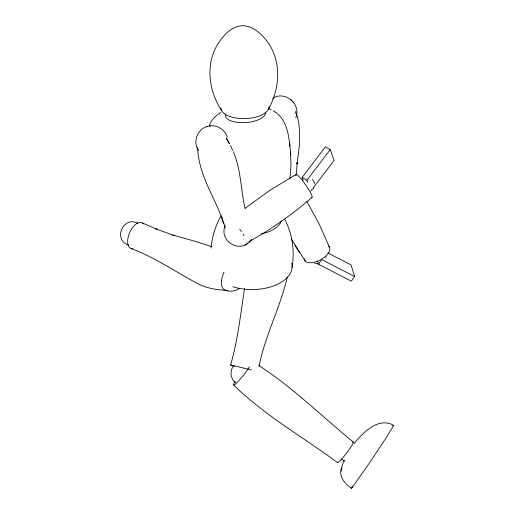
<?xml version="1.0" encoding="UTF-8"?>
<svg xmlns="http://www.w3.org/2000/svg" width="514" height="514" viewBox="0 0 514 514"><rect width="100%" height="100%" fill="white"/><g stroke="black" fill="none" stroke-linecap="round" stroke-linejoin="round"><path stroke-width="0.77" d="M325.985 257.977L326.024 256.839M296.392 174.709L297.124 162.591L296.957 164.03C299.54 147.203 301.776 129.74 296.315 113.208M292.087 267.364C294.773 251.166 292.498 234.024 284.84 219.433M211.023 248.076C212.16 236.748 215.327 225.652 221.116 215.809M289.864 178.904L291.001 165.566L290.494 152.112M244.536 288.373C240.616 314.048 237.821 339.96 230.619 365.004L234.577 366.161M287.358 276.834C280.381 307.385 265.089 335.456 259.011 366.321M340.891 470.92L342.208 465.324L344.097 460.371M295.788 117.693C301.532 104.252 284.807 90.194 272.632 98.328M225.183 225.293C218.296 242.383 242.158 254.661 251.68 239.196M268.443 109.141C280.438 87.81 281.884 59.406 265.809 39.662C260.039 32.639 252.111 25.751 242.518 25.7C232.122 26.15 224.02 34.451 218.72 42.681C205.131 62.965 208.376 90.252 221.283 110.002M209.333 125.236C211.44 119.775 215.784 115.438 220.782 112.515M233.388 365.897C229.61 371.089 230.439 378.792 235.611 382.75M342.228 468.164A18.041 10.736 34.8 0 0 351.531 488.3L352.649 486.276M312.878 189.049L313.521 188.047M318.378 264.17L321.68 259.564L354.66 276.564L351.358 281.171L318.378 264.17L317.485 261.26M351.531 488.3L364.837 469.629A123.54 6.104 -57.3 0 0 370.581 461.251L385.86 438.243L393.499 425.933L393.396 425.245L392.619 425.772M303.157 180.324L302.116 177.452L325.42 146.831L330.213 149.632L334.126 160.381L313.251 187.816M307.693 182.406L306.916 180.253L330.213 149.632M310.822 191.002L312.281 189.088M354.037 443.678C362.646 432.994 378.092 416.764 393.261 425.187M311.876 197.492C292.434 214.357 271.238 229.199 248.802 241.805M245.062 208.286L270.499 189.949L295.884 174.58M244.882 244.972L247.061 243.739M239.286 288.605C235.322 291.142 230.266 292.138 225.8 290.32M207.322 126.508C197.305 128.937 192.499 142.166 198.558 150.48M209.693 126.001C217.287 124.549 225.1 129.888 227.272 137.154M206.744 126.643L210.329 125.853M225.357 290.224C216.131 289.845 206.994 288.142 198.616 284.158C176.18 272.259 155.222 257.475 131.263 248.603M319.027 264.029L314.632 263.207M251.282 369.881L230.625 365.011M211.492 246.547L194.041 241.002L172.762 235.014L174.201 235.528L155.941 228.942L157.284 229.417L142.577 223.057M138.003 223.417C123.174 215.225 112.515 239.916 128.686 245.088M269.285 108.846L271.315 109.771M345.1 461.392L341.457 459.053M327.938 252.997L351.094 264.935L354.66 276.564M273.262 110.78C288.72 119.447 289.279 140.033 290.808 155.575M302.116 177.452L306.916 180.253M258.972 365.538C292.845 387.627 321.905 416.301 353.073 441.892M337.441 462.523C302.785 436.913 264.626 415.338 233.652 385.076M290.975 99.665L291.65 100.352M292.723 101.444L293.353 102.087M312.435 179.161L314.285 182.541L314.388 183.839M291.348 239.106L305.477 261.382M294.959 245.255L299.598 252.65M306.89 201.539L319.072 223.744L329.403 247.138M226.899 139.056L227.625 140.316M226.892 139.133L229.424 143.843L226.308 137.868M230.445 145.475L232.649 150.268M233.234 151.656C241.162 169.614 240.648 189.64 245.139 208.472M225.28 228.132C217.608 200.743 198.398 176.944 197.672 147.608M289.613 142.77L289.928 146.22M291.714 263.117A40.092 23.149 0 0 1 274.894 285.424A40.092 23.149 0 0 1 232.81 286.722M281.409 220.994A30.069 17.36 0 0 1 261.183 233.838M223.853 223.372A30.069 17.36 0 0 1 221.958 217.306M265.372 112.309A20.046 8.372 -4.2 0 1 244.221 122.64A20.046 8.372 -4.2 0 1 225.845 113.671M268.983 106.944A24.055 11.218 -1.9 0 1 244.542 118.618A24.055 11.218 -1.9 0 1 220.898 107.818M295.813 111.275A15.034 7.838 -2.6 0 1 295.357 113.51M328.6 246.142A14.032 6.997 -28 0 1 319.952 260.116A14.032 6.997 -28 0 1 304.204 258.651M239.697 229.16A14.032 1.934 55.1 0 1 241.413 231.621M243.013 234.076A14.032 1.934 55.1 0 1 243.983 235.65M247.048 242.01A14.032 1.934 55.1 0 1 247.099 242.312M295.987 175.692A14.032 1.934 55.1 0 1 305.393 184.507A14.032 1.934 55.1 0 1 311.118 197.183M249.425 366.88A15.034 1.69 -52.4 0 1 237.05 382.615A15.034 1.69 -52.4 0 1 235.046 381.51M352.463 442.239A13.03 1.465 -52.4 0 1 346.854 452.75A13.03 1.465 -52.4 0 1 337.454 461.874M227.747 290.237A15.034 7.8 -66.7 0 1 224.008 272.247M132.914 248.712A14.032 7.28 -66.7 0 1 129.599 232.739A14.032 7.28 -66.7 0 1 143.496 223.95"/></g></svg>
